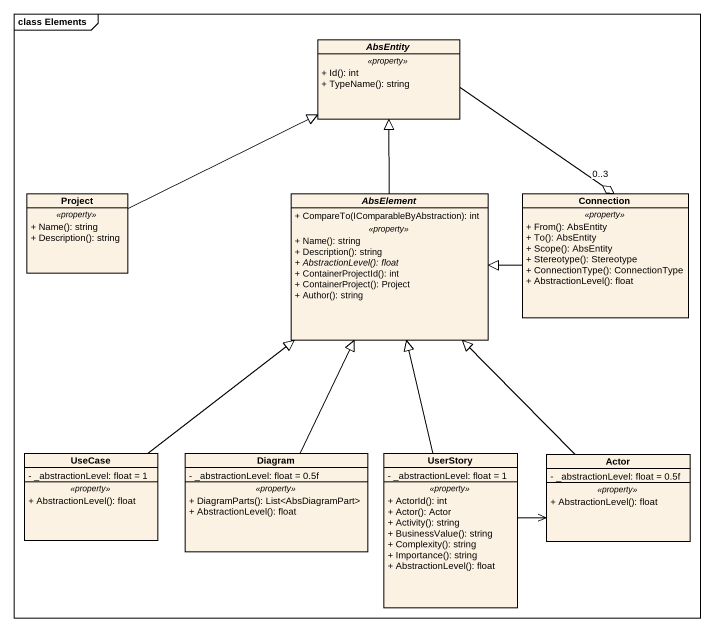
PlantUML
@startuml
mainframe class Elements
hide circle
hide empty members
skinparam classAttributeIconSize 0
abstract class AbsEntity {
  .. <<property>> ..
  + Id(): int
  + TypeName(): string
}
class Project {
  .. <<property>> ..
  + Name(): string
  + Description(): string
}
abstract class AbsElement {
  + CompareTo(IComparableByAbstraction): int
  .. <<property>> ..
  + Name(): string
  + Description(): string
  {abstract} + AbstractionLevel(): float
  + ContainerProjectId(): int
  + ContainerProject(): Project
  + Author(): string
}
class Connection {
  .. <<property>> ..
  + From(): AbsEntity
  + To(): AbsEntity
  + Scope(): AbsEntity
  + Stereotype(): Stereotype
  + ConnectionType(): ConnectionType
  + AbstractionLevel(): float
}
class "UseCase" as UseCase_ {
  - _abstractionLevel: float = 1
  .. <<property>> ..
  + AbstractionLevel(): float
}
class Diagram {
  - _abstractionLevel: float = 0.5f
  .. <<property>> ..
  + DiagramParts(): List<AbsDiagramPart>
  + AbstractionLevel(): float
}
class UserStory {
  - _abstractionLevel: float = 1
  .. <<property>> ..
  + ActorId(): int
  + Actor(): Actor
  + Activity(): string
  + BusinessValue(): string
  + Complexity(): string
  + Importance(): string
  + AbstractionLevel(): float
}
class "Actor" as Actor_ {
  - _abstractionLevel: float = 0.5f
  .. <<property>> ..
  + AbstractionLevel(): float
}
AbsEntity --o "0..3" Connection
Project -right-|> AbsEntity
AbsElement -up-|> AbsEntity
Connection -left-|> AbsElement
UseCase_ -up-|> AbsElement
Diagram -up-|> AbsElement
UserStory -up-|> AbsElement
UserStory -right-> Actor_
Actor_ -up-|> AbsElement
@enduml
